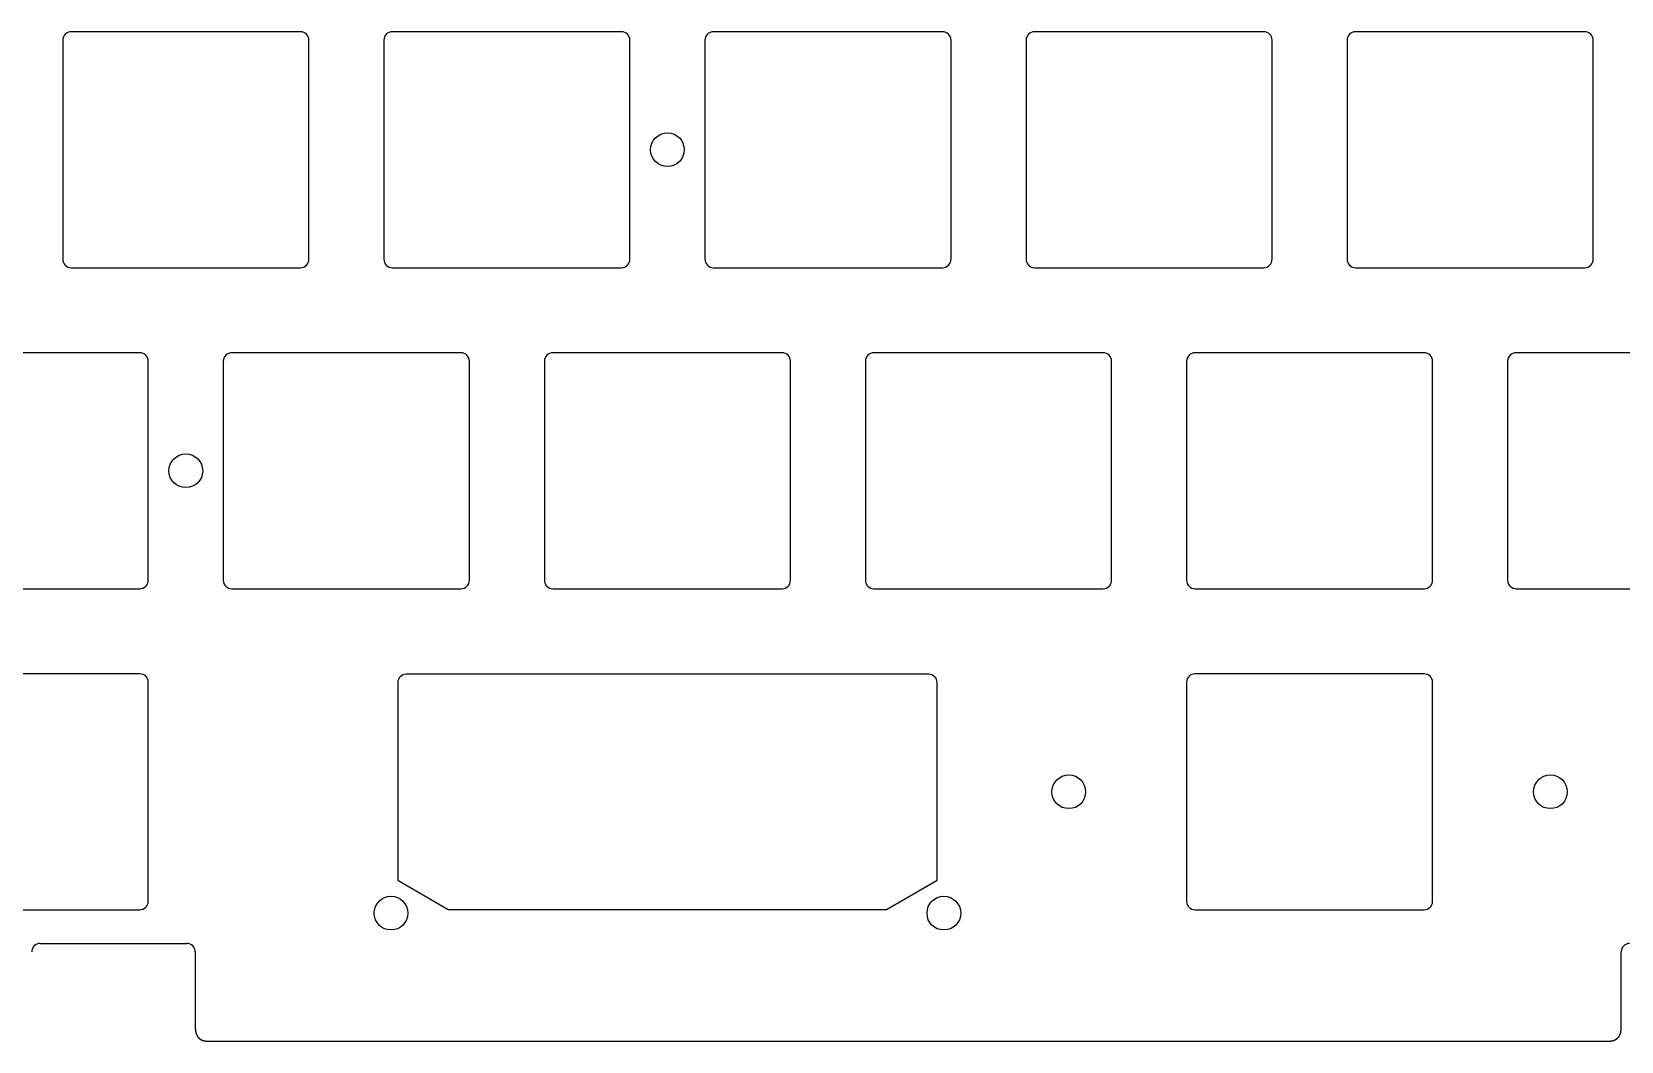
# Model space of a CAD drawing. Header units: millimetres. Extents: x -9 to 276, y -91 to 15.
# Drawn here: x 81.3 to 175.6, y -91 to -31.1 of the extents above; entities that cross this region are included whole.
import ezdxf

# ---------------------------------------------------------------- set-up
doc = ezdxf.new("R2010")
doc.units = ezdxf.units.MM
doc.layers.get('0').update_dxf_attribs({"linetype": 'CONTINUOUS'})
doc.layers.add('Edge.Cuts', color=53, linetype='CONTINUOUS', true_color=0xc8a339)

msp = doc.modelspace()

# ---------------------------------------------------------------- linework, layer by layer
for points in [[(88.2625, -82.7), (88.2625, -69.7, 0.414213562), (87.7625, -69.2), (74.1625, -69.2, 0.414212391), (73.6625, -69.7), (73.6625, -82.7, 0.414212391), (74.1625, -83.2), (87.7625, -83.2, 0.414213562)], [(103.0625, -69.725025), (103.0625, -81.443025), (106.0625, -83.175025), (132.0625, -83.175025), (135.0625, -81.443025), (135.0625, -69.725025, 0.414213562), (134.5625, -69.225025), (103.5625, -69.225025, 0.414212391)], [(164.4625, -82.700025), (164.4625, -69.700025, 0.414213562), (163.9625, -69.200025), (150.3625, -69.200025, 0.414212391), (149.8625, -69.700025), (149.8625, -82.700025, 0.414212391), (150.3625, -83.200025), (163.9625, -83.200025, 0.414213562)]]:
    msp.add_lwpolyline(points, format="xyb", close=True)
for centre in [(142.875, -76.2), (171.45, -76.2), (102.6625, -83.4), (135.4625, -83.4)]:
    msp.add_circle(centre, 1)
at = {"layer": 'Edge.Cuts', "linetype": 'CONTINUOUS'}
for p, q in [((97.2875, -31.1), (83.6875, -31.1)), ((116.3375, -31.1), (102.7375, -31.1)), ((135.3875, -31.1), (121.7875, -31.1)), ((154.4375, -31.1), (140.8375, -31.1)), ((173.4875, -31.1), (159.8875, -31.1)), ((83.1875, -31.6), (83.1875, -44.6)), ((97.7875, -44.6), (97.7875, -31.6)), ((102.2375, -31.6), (102.2375, -44.6)), ((116.8375, -44.6), (116.8375, -31.6)), ((121.2875, -31.6), (121.2875, -44.6)), ((135.8875, -44.6), (135.8875, -31.6)), ((140.3375, -31.6), (140.3375, -44.6)), ((154.9375, -44.6), (154.9375, -31.6)), ((159.3875, -31.6), (159.3875, -44.6)), ((173.9875, -44.6), (173.9875, -31.6)), ((83.6875, -45.1), (97.2875, -45.1)), ((102.7375, -45.1), (116.3375, -45.1)), ((121.7875, -45.1), (135.3875, -45.1)), ((140.8375, -45.1), (154.4375, -45.1)), ((159.8875, -45.1), (173.4875, -45.1)), ((87.7625, -50.15), (74.1625, -50.15)), ((88.2625, -63.65), (88.2625, -50.65)), ((92.7125, -50.65), (92.7125, -63.65)), ((106.8125, -50.15), (93.2125, -50.15)), ((107.3125, -63.65), (107.3125, -50.65)), ((111.7625, -50.65), (111.7625, -63.65)), ((125.8625, -50.15), (112.2625, -50.15)), ((126.3625, -63.65), (126.3625, -50.65)), ((130.8125, -50.65), (130.8125, -63.65)), ((144.9125, -50.15), (131.3125, -50.15)), ((145.4125, -63.65), (145.4125, -50.65)), ((149.8625, -50.65), (149.8625, -63.65)), ((163.9625, -50.15), (150.3625, -50.15)), ((164.4625, -63.65), (164.4625, -50.65)), ((168.9125, -50.65), (168.9125, -63.65)), ((183.0125, -50.15), (169.4125, -50.15)), ((74.1625, -64.15), (87.7625, -64.15)), ((93.2125, -64.15), (106.8125, -64.15)), ((112.2625, -64.15), (125.8625, -64.15)), ((131.3125, -64.15), (144.9125, -64.15)), ((150.3625, -64.15), (163.9625, -64.15)), ((169.4125, -64.15), (183.0125, -64.15)), ((81.849147, -85.199997), (90.550147, -85.199997)), ((91.050147, -85.699997), (91.050147, -90.199997)), ((175.649852, -90.199997), (175.649852, -85.699997)), ((91.050147, -90.199997), (91.050157, -90.205644)), ((91.050157, -90.205644), (91.050187, -90.211271)), ((91.050187, -90.211271), (91.050237, -90.216858)), ((91.050237, -90.216858), (91.050306, -90.222425)), ((91.050306, -90.222425), (91.050396, -90.227953)), ((91.050396, -90.227953), (91.050504, -90.233461)), ((91.050504, -90.233461), (91.050633, -90.23893)), ((91.050633, -90.23893), (91.05078, -90.24438)), ((91.05078, -90.24438), (91.050947, -90.249791)), ((91.050947, -90.249791), (91.051133, -90.255183)), ((91.051133, -90.255183), (91.051338, -90.260537)), ((91.051338, -90.260537), (91.051562, -90.265871)), ((91.051562, -90.265871), (91.051804, -90.271168)), ((91.051804, -90.271168), (91.052066, -90.276445)), ((91.052066, -90.276445), (91.052346, -90.281686)), ((91.052346, -90.281686), (91.052645, -90.286907)), ((91.052645, -90.286907), (91.052962, -90.292092)), ((91.052962, -90.292092), (91.053298, -90.297257)), ((91.053298, -90.297257), (91.053651, -90.302386)), ((91.053651, -90.302386), (91.054023, -90.307497)), ((91.054023, -90.307497), (91.054413, -90.312571)), ((91.054413, -90.312571), (91.054821, -90.317627)), ((91.054821, -90.317627), (91.055247, -90.322647)), ((91.055247, -90.322647), (91.055691, -90.327648)), ((91.055691, -90.327648), (91.056152, -90.332615)), ((91.056152, -90.332615), (91.056632, -90.337563)), ((91.056632, -90.337563), (91.057128, -90.342476)), ((91.057128, -90.342476), (91.057642, -90.347371)), ((91.057642, -90.347371), (91.058173, -90.352231)), ((91.058173, -90.352231), (91.058722, -90.357074)), ((91.058722, -90.357074), (91.059288, -90.361882)), ((91.059288, -90.361882), (91.059871, -90.366672)), ((91.059871, -90.366672), (91.06047, -90.371429)), ((91.06047, -90.371429), (91.061088, -90.376168)), ((91.061088, -90.376168), (91.061721, -90.380874)), ((91.061721, -90.380874), (91.062372, -90.385562)), ((91.062372, -90.385562), (91.063039, -90.390217)), ((91.063039, -90.390217), (91.063723, -90.394854)), ((91.063723, -90.394854), (91.064423, -90.399459)), ((91.064423, -90.399459), (91.065141, -90.404047)), ((91.065141, -90.404047), (91.065873, -90.408602)), ((91.065873, -90.408602), (91.066624, -90.41314)), ((91.066624, -90.41314), (91.067389, -90.417646)), ((91.067389, -90.417646), (91.068171, -90.422135)), ((91.068171, -90.422135), (91.068969, -90.426593)), ((91.068969, -90.426593), (91.069784, -90.431034)), ((91.069784, -90.431034), (91.070613, -90.435443)), ((91.070613, -90.435443), (91.07146, -90.439836)), ((91.07146, -90.439836), (91.072321, -90.444198)), ((91.072321, -90.444198), (91.073199, -90.448543)), ((91.073199, -90.448543), (91.074091, -90.452858)), ((91.074091, -90.452858), (91.075001, -90.457156)), ((91.075001, -90.457156), (91.075924, -90.461425)), ((91.075924, -90.461425), (91.076864, -90.465676)), ((91.076864, -90.465676), (91.077819, -90.469898)), ((91.077819, -90.469898), (91.07879, -90.474104)), ((91.07879, -90.474104), (91.079775, -90.478281)), ((91.079775, -90.478281), (91.080777, -90.482441)), ((91.080777, -90.482441), (91.081792, -90.486572)), ((91.081792, -90.486572), (91.082824, -90.490687)), ((91.082824, -90.490687), (91.083869, -90.494773)), ((91.083869, -90.494773), (91.084931, -90.498844)), ((91.084931, -90.498844), (91.086007, -90.502886)), ((91.086007, -90.502886), (91.087098, -90.506912)), ((91.087098, -90.506912), (91.088203, -90.510911)), ((91.088203, -90.510911), (91.089325, -90.514893)), ((91.089325, -90.514893), (91.090459, -90.518848)), ((91.090459, -90.518848), (91.09161, -90.522788)), ((91.09161, -90.522788), (91.092773, -90.5267)), ((91.092773, -90.5267), (91.093953, -90.530596)), ((175.604724, -90.53488), (175.607094, -90.527139)), ((175.607094, -90.527139), (175.609405, -90.519313)), ((175.609405, -90.519313), (175.611658, -90.511402)), ((175.611658, -90.511402), (175.613853, -90.503405)), ((175.613853, -90.503405), (175.615988, -90.495321)), ((175.615988, -90.495321), (175.618064, -90.487148)), ((175.618064, -90.487148), (175.620079, -90.478887)), ((175.620079, -90.478887), (175.622034, -90.470536)), ((175.622034, -90.470536), (175.623928, -90.462094)), ((175.623928, -90.462094), (175.625761, -90.45356)), ((175.625761, -90.45356), (175.627531, -90.444934)), ((175.627531, -90.444934), (175.629239, -90.436214)), ((175.629239, -90.436214), (175.630884, -90.427399)), ((175.630884, -90.427399), (175.632465, -90.418489)), ((175.632465, -90.418489), (175.633982, -90.409482)), ((175.633982, -90.409482), (175.635434, -90.400377)), ((175.635434, -90.400377), (175.63682, -90.391174)), ((175.63682, -90.391174), (175.638141, -90.381872)), ((175.638141, -90.381872), (175.639395, -90.372469)), ((175.639395, -90.372469), (175.640581, -90.362964)), ((175.640581, -90.362964), (175.6417, -90.353356)), ((175.6417, -90.353356), (175.64275, -90.343645)), ((175.64275, -90.343645), (175.643731, -90.33383)), ((175.643731, -90.33383), (175.644642, -90.323908)), ((175.644642, -90.323908), (175.645482, -90.31388)), ((175.645482, -90.31388), (175.646251, -90.303744)), ((175.646251, -90.303744), (175.646948, -90.293499)), ((175.646948, -90.293499), (175.647571, -90.283144)), ((175.647571, -90.283144), (175.648122, -90.272678)), ((175.648122, -90.272678), (175.648598, -90.2621)), ((175.648598, -90.2621), (175.648998, -90.251408)), ((175.648998, -90.251408), (175.649323, -90.240603)), ((175.649323, -90.240603), (175.649571, -90.229682)), ((175.649571, -90.229682), (175.649742, -90.218644)), ((175.649742, -90.218644), (175.649834, -90.207489)), ((175.649834, -90.207489), (175.649852, -90.199997)), ((91.093953, -90.530596), (91.095146, -90.534466)), ((91.095146, -90.534466), (91.096354, -90.53832)), ((91.096354, -90.53832), (91.097576, -90.542148)), ((91.097576, -90.542148), (91.098813, -90.54596)), ((91.098813, -90.54596), (91.100064, -90.549746)), ((91.100064, -90.549746), (91.10133, -90.553517)), ((91.10133, -90.553517), (91.102608, -90.557262)), ((91.102608, -90.557262), (91.103903, -90.560992)), ((91.103903, -90.560992), (91.10521, -90.564696)), ((91.10521, -90.564696), (91.106532, -90.568385)), ((91.106532, -90.568385), (91.107867, -90.572049)), ((91.107867, -90.572049), (91.109218, -90.575698)), ((91.109218, -90.575698), (91.110581, -90.579322)), ((91.110581, -90.579322), (91.111959, -90.582931)), ((91.111959, -90.582931), (91.11335, -90.586516)), ((91.11335, -90.586516), (91.114757, -90.590085)), ((91.114757, -90.590085), (91.116175, -90.593631)), ((91.116175, -90.593631), (91.117609, -90.597162)), ((91.117609, -90.597162), (91.119055, -90.600669)), ((91.119055, -90.600669), (91.120516, -90.604161)), ((91.120516, -90.604161), (91.12199, -90.60763)), ((91.12199, -90.60763), (91.123479, -90.611084)), ((91.123479, -90.611084), (91.124979, -90.614515)), ((91.124979, -90.614515), (91.126496, -90.617931)), ((91.126496, -90.617931), (91.128024, -90.621324)), ((91.128024, -90.621324), (91.129567, -90.624703)), ((91.129567, -90.624703), (91.131122, -90.62806)), ((91.131122, -90.62806), (91.132692, -90.631401)), ((91.132692, -90.631401), (91.134274, -90.634721)), ((91.134274, -90.634721), (91.135871, -90.638026)), ((91.135871, -90.638026), (91.13748, -90.64131)), ((91.13748, -90.64131), (91.139104, -90.644578)), ((91.139104, -90.644578), (91.14074, -90.647826)), ((91.14074, -90.647826), (91.142391, -90.651059)), ((91.142391, -90.651059), (91.144054, -90.654271)), ((91.144054, -90.654271), (91.145732, -90.657468)), ((91.145732, -90.657468), (91.147421, -90.660645)), ((91.147421, -90.660645), (91.149125, -90.663807)), ((91.149125, -90.663807), (91.150842, -90.666949)), ((91.150842, -90.666949), (91.152573, -90.670076)), ((91.152573, -90.670076), (91.154315, -90.673183)), ((91.154315, -90.673183), (91.156073, -90.676276)), ((91.156073, -90.676276), (91.157842, -90.679349)), ((91.157842, -90.679349), (91.159626, -90.682408)), ((91.159626, -90.682408), (91.161422, -90.685447)), ((91.161422, -90.685447), (91.163233, -90.688472)), ((91.163233, -90.688472), (91.165056, -90.691477)), ((91.165056, -90.691477), (91.166893, -90.694469)), ((91.166893, -90.694469), (91.168742, -90.697441)), ((91.168742, -90.697441), (91.170606, -90.700399)), ((91.170606, -90.700399), (91.172482, -90.703339)), ((91.172482, -90.703339), (91.174372, -90.706264)), ((91.174372, -90.706264), (91.176274, -90.709171)), ((91.176274, -90.709171), (91.178191, -90.712063)), ((91.178191, -90.712063), (91.18012, -90.714938)), ((91.18012, -90.714938), (91.182064, -90.717798)), ((91.182064, -90.717798), (91.184019, -90.720641)), ((91.184019, -90.720641), (91.185989, -90.723469)), ((91.185989, -90.723469), (91.187972, -90.72628)), ((91.187972, -90.72628), (91.189968, -90.729076)), ((91.189968, -90.729076), (91.191977, -90.731856)), ((91.191977, -90.731856), (91.194001, -90.734621)), ((91.194001, -90.734621), (91.196037, -90.737369)), ((91.196037, -90.737369), (91.198087, -90.740103)), ((91.198087, -90.740103), (91.200149, -90.74282)), ((91.200149, -90.74282), (91.202226, -90.745523)), ((91.202226, -90.745523), (91.204316, -90.74821)), ((91.204316, -90.74821), (91.20642, -90.750882)), ((91.20642, -90.750882), (91.208536, -90.753538)), ((91.208536, -90.753538), (91.210667, -90.75618)), ((91.210667, -90.75618), (91.212811, -90.758806)), ((91.212811, -90.758806), (91.214969, -90.761418)), ((91.214969, -90.761418), (91.217139, -90.764014)), ((91.217139, -90.764014), (91.219324, -90.766596)), ((91.219324, -90.766596), (91.221522, -90.769163)), ((91.221522, -90.769163), (91.223735, -90.771715)), ((91.223735, -90.771715), (91.22596, -90.774252)), ((91.22596, -90.774252), (91.2282, -90.776774)), ((91.2282, -90.776774), (91.230453, -90.779282)), ((91.230453, -90.779282), (91.23272, -90.781775)), ((91.23272, -90.781775), (91.235001, -90.784254)), ((91.235001, -90.784254), (91.237295, -90.786718)), ((91.237295, -90.786718), (91.239604, -90.789168)), ((91.239604, -90.789168), (91.241926, -90.791604)), ((91.241926, -90.791604), (91.244263, -90.794025)), ((91.244263, -90.794025), (91.246613, -90.796431)), ((91.246613, -90.796431), (91.248978, -90.798824)), ((91.248978, -90.798824), (91.251356, -90.801202)), ((91.251356, -90.801202), (91.256156, -90.805917)), ((91.256156, -90.805917), (91.261012, -90.810574)), ((91.261012, -90.810574), (91.265926, -90.815176)), ((91.265926, -90.815176), (91.270897, -90.819722)), ((91.270897, -90.819722), (91.275926, -90.824213)), ((91.275926, -90.824213), (91.281013, -90.828649)), ((91.281013, -90.828649), (91.286159, -90.833029)), ((91.286159, -90.833029), (91.291364, -90.837355)), ((91.291364, -90.837355), (91.296629, -90.841627)), ((91.296629, -90.841627), (91.301955, -90.845844)), ((91.301955, -90.845844), (91.30734, -90.850007)), ((91.30734, -90.850007), (91.312787, -90.854116)), ((91.312787, -90.854116), (91.318296, -90.858172)), ((91.318296, -90.858172), (91.323866, -90.862174)), ((91.323866, -90.862174), (91.3295, -90.866122)), ((91.3295, -90.866122), (91.335196, -90.870017)), ((91.335196, -90.870017), (91.340956, -90.873858)), ((91.340956, -90.873858), (91.346781, -90.877647)), ((91.346781, -90.877647), (91.352671, -90.881382)), ((91.352671, -90.881382), (91.358626, -90.885063)), ((91.358626, -90.885063), (91.364647, -90.888692)), ((91.364647, -90.888692), (91.370735, -90.892267)), ((91.370735, -90.892267), (91.376891, -90.895789)), ((91.376891, -90.895789), (91.383115, -90.899258)), ((91.383115, -90.899258), (91.389407, -90.902674)), ((91.389407, -90.902674), (91.395769, -90.906036)), ((91.395769, -90.906036), (91.402201, -90.909344)), ((91.402201, -90.909344), (91.408704, -90.912599)), ((91.408704, -90.912599), (91.415279, -90.915801)), ((91.415279, -90.915801), (91.421926, -90.918948)), ((91.421926, -90.918948), (91.428646, -90.922042)), ((91.428646, -90.922042), (91.435439, -90.925081)), ((91.435439, -90.925081), (91.442308, -90.928066)), ((91.442308, -90.928066), (91.449251, -90.930996)), ((91.449251, -90.930996), (91.456271, -90.933871)), ((91.456271, -90.933871), (91.463367, -90.936692)), ((91.463367, -90.936692), (91.470541, -90.939457)), ((91.470541, -90.939457), (91.477794, -90.942166)), ((91.477794, -90.942166), (91.485126, -90.94482)), ((91.485126, -90.94482), (91.492538, -90.947417)), ((91.492538, -90.947417), (91.500031, -90.949958)), ((91.500031, -90.949958), (91.507606, -90.952442)), ((91.507606, -90.952442), (91.515264, -90.954869)), ((91.515264, -90.954869), (91.523005, -90.957239)), ((91.523005, -90.957239), (91.530831, -90.95955)), ((91.530831, -90.95955), (91.538742, -90.961803)), ((91.538742, -90.961803), (91.546739, -90.963998)), ((91.546739, -90.963998), (91.554823, -90.966133)), ((91.554823, -90.966133), (91.562996, -90.968209)), ((91.562996, -90.968209), (91.571257, -90.970224)), ((91.571257, -90.970224), (91.579608, -90.972179)), ((91.579608, -90.972179), (91.58805, -90.974073)), ((91.58805, -90.974073), (91.596584, -90.975906)), ((91.596584, -90.975906), (91.60521, -90.977676)), ((91.60521, -90.977676), (91.61393, -90.979384)), ((91.61393, -90.979384), (91.622745, -90.981029)), ((91.622745, -90.981029), (91.631655, -90.98261)), ((91.631655, -90.98261), (91.640662, -90.984127)), ((91.640662, -90.984127), (91.649767, -90.985579)), ((91.649767, -90.985579), (91.65897, -90.986965)), ((91.65897, -90.986965), (91.668272, -90.988286)), ((91.668272, -90.988286), (91.677675, -90.98954)), ((91.677675, -90.98954), (91.68718, -90.990726)), ((91.68718, -90.990726), (91.696788, -90.991845)), ((91.696788, -90.991845), (91.706499, -90.992895)), ((91.706499, -90.992895), (91.716314, -90.993876)), ((91.716314, -90.993876), (91.726236, -90.994787)), ((91.726236, -90.994787), (91.736264, -90.995627)), ((91.736264, -90.995627), (91.7464, -90.996396)), ((91.7464, -90.996396), (91.756645, -90.997093)), ((91.756645, -90.997093), (91.767, -90.997716)), ((91.767, -90.997716), (91.777466, -90.998267)), ((91.777466, -90.998267), (91.788044, -90.998743)), ((91.788044, -90.998743), (91.798736, -90.999143)), ((91.798736, -90.999143), (91.809541, -90.999468)), ((91.809541, -90.999468), (91.820462, -90.999716)), ((91.820462, -90.999716), (91.8315, -90.999887)), ((91.8315, -90.999887), (91.842655, -90.999979)), ((91.842655, -90.999979), (91.850147, -90.999997)), ((91.850147, -90.999997), (174.849852, -90.999997)), ((174.849852, -90.999997), (174.855499, -90.999987)), ((174.855499, -90.999987), (174.861126, -90.999957)), ((174.861126, -90.999957), (174.866713, -90.999907)), ((174.866713, -90.999907), (174.87228, -90.999838)), ((174.87228, -90.999838), (174.877808, -90.999748)), ((174.877808, -90.999748), (174.883316, -90.99964)), ((174.883316, -90.99964), (174.888785, -90.999511)), ((174.888785, -90.999511), (174.894235, -90.999364)), ((174.894235, -90.999364), (174.899646, -90.999197)), ((174.899646, -90.999197), (174.905038, -90.999011)), ((174.905038, -90.999011), (174.910392, -90.998806)), ((174.910392, -90.998806), (174.915726, -90.998582)), ((174.915726, -90.998582), (174.921023, -90.99834)), ((174.921023, -90.99834), (174.9263, -90.998078)), ((174.9263, -90.998078), (174.931541, -90.997798)), ((174.931541, -90.997798), (174.936762, -90.997499)), ((174.936762, -90.997499), (174.941947, -90.997182)), ((174.941947, -90.997182), (174.947112, -90.996846)), ((174.947112, -90.996846), (174.952241, -90.996493)), ((174.952241, -90.996493), (174.957352, -90.996121)), ((174.957352, -90.996121), (174.962426, -90.995731)), ((174.962426, -90.995731), (174.967482, -90.995323)), ((174.967482, -90.995323), (174.972502, -90.994897)), ((174.972502, -90.994897), (174.977503, -90.994453)), ((174.977503, -90.994453), (174.98247, -90.993992)), ((174.98247, -90.993992), (174.987418, -90.993512)), ((174.987418, -90.993512), (174.992331, -90.993016)), ((174.992331, -90.993016), (174.997226, -90.992502)), ((174.997226, -90.992502), (175.002086, -90.991971)), ((175.002086, -90.991971), (175.006929, -90.991422)), ((175.006929, -90.991422), (175.011737, -90.990856)), ((175.011737, -90.990856), (175.016527, -90.990273)), ((175.016527, -90.990273), (175.021284, -90.989674)), ((175.021284, -90.989674), (175.026023, -90.989056)), ((175.026023, -90.989056), (175.030729, -90.988423)), ((175.030729, -90.988423), (175.035417, -90.987772)), ((175.035417, -90.987772), (175.040072, -90.987105)), ((175.040072, -90.987105), (175.044709, -90.986421)), ((175.044709, -90.986421), (175.049314, -90.985721)), ((175.049314, -90.985721), (175.053902, -90.985003)), ((175.053902, -90.985003), (175.058457, -90.984271)), ((175.058457, -90.984271), (175.062995, -90.98352)), ((175.062995, -90.98352), (175.067501, -90.982755)), ((175.067501, -90.982755), (175.07199, -90.981973)), ((175.07199, -90.981973), (175.076448, -90.981175)), ((175.076448, -90.981175), (175.080889, -90.98036)), ((175.080889, -90.98036), (175.085298, -90.979531)), ((175.085298, -90.979531), (175.089691, -90.978684)), ((175.089691, -90.978684), (175.094053, -90.977823)), ((175.094053, -90.977823), (175.098398, -90.976945)), ((175.098398, -90.976945), (175.102713, -90.976053)), ((175.102713, -90.976053), (175.107011, -90.975143)), ((175.107011, -90.975143), (175.11128, -90.97422)), ((175.11128, -90.97422), (175.115531, -90.97328)), ((175.115531, -90.97328), (175.119753, -90.972325)), ((175.119753, -90.972325), (175.123959, -90.971354)), ((175.123959, -90.971354), (175.128136, -90.970369)), ((175.128136, -90.970369), (175.132296, -90.969367)), ((175.132296, -90.969367), (175.136427, -90.968352)), ((175.136427, -90.968352), (175.140542, -90.96732)), ((175.140542, -90.96732), (175.144628, -90.966275)), ((175.144628, -90.966275), (175.148699, -90.965213)), ((175.148699, -90.965213), (175.152741, -90.964137)), ((175.152741, -90.964137), (175.156767, -90.963046)), ((175.156767, -90.963046), (175.160766, -90.961941)), ((175.160766, -90.961941), (175.164748, -90.960819)), ((175.164748, -90.960819), (175.168703, -90.959685)), ((175.168703, -90.959685), (175.172643, -90.958534)), ((175.172643, -90.958534), (175.176555, -90.957371)), ((175.176555, -90.957371), (175.180451, -90.956191)), ((175.180451, -90.956191), (175.184321, -90.954998)), ((175.184321, -90.954998), (175.188175, -90.95379)), ((175.188175, -90.95379), (175.192003, -90.952568)), ((175.192003, -90.952568), (175.195815, -90.951331)), ((175.195815, -90.951331), (175.199601, -90.95008)), ((175.199601, -90.95008), (175.203372, -90.948814)), ((175.203372, -90.948814), (175.207117, -90.947536)), ((175.207117, -90.947536), (175.210847, -90.946241)), ((175.210847, -90.946241), (175.214551, -90.944934)), ((175.214551, -90.944934), (175.21824, -90.943612)), ((175.21824, -90.943612), (175.221904, -90.942277)), ((175.221904, -90.942277), (175.225553, -90.940926)), ((175.225553, -90.940926), (175.229177, -90.939563)), ((175.229177, -90.939563), (175.232786, -90.938185)), ((175.232786, -90.938185), (175.236371, -90.936794)), ((175.236371, -90.936794), (175.23994, -90.935387)), ((175.23994, -90.935387), (175.243486, -90.933969)), ((175.243486, -90.933969), (175.247017, -90.932535)), ((175.247017, -90.932535), (175.250524, -90.931089)), ((175.250524, -90.931089), (175.254016, -90.929628)), ((175.254016, -90.929628), (175.257485, -90.928154)), ((175.257485, -90.928154), (175.260939, -90.926665)), ((175.260939, -90.926665), (175.26437, -90.925165)), ((175.26437, -90.925165), (175.267786, -90.923648)), ((175.267786, -90.923648), (175.271179, -90.92212)), ((175.271179, -90.92212), (175.274558, -90.920577)), ((175.274558, -90.920577), (175.277915, -90.919022)), ((175.277915, -90.919022), (175.281256, -90.917452)), ((175.281256, -90.917452), (175.284576, -90.91587)), ((175.284576, -90.91587), (175.287881, -90.914273)), ((175.287881, -90.914273), (175.291165, -90.912664)), ((175.291165, -90.912664), (175.294433, -90.91104)), ((175.294433, -90.91104), (175.297681, -90.909404)), ((175.297681, -90.909404), (175.300914, -90.907753)), ((175.300914, -90.907753), (175.304126, -90.90609)), ((175.304126, -90.90609), (175.307323, -90.904412)), ((175.307323, -90.904412), (175.3105, -90.902723)), ((175.3105, -90.902723), (175.313662, -90.901019)), ((175.313662, -90.901019), (175.316804, -90.899302)), ((175.316804, -90.899302), (175.319931, -90.897571)), ((175.319931, -90.897571), (175.323038, -90.895829)), ((175.323038, -90.895829), (175.326131, -90.894071)), ((175.326131, -90.894071), (175.329204, -90.892302)), ((175.329204, -90.892302), (175.332263, -90.890518)), ((175.332263, -90.890518), (175.335302, -90.888722)), ((175.335302, -90.888722), (175.338327, -90.886911)), ((175.338327, -90.886911), (175.341332, -90.885088)), ((175.341332, -90.885088), (175.344324, -90.883251)), ((175.344324, -90.883251), (175.347296, -90.881402)), ((175.347296, -90.881402), (175.350254, -90.879538)), ((175.350254, -90.879538), (175.353194, -90.877662)), ((175.353194, -90.877662), (175.356119, -90.875772)), ((175.356119, -90.875772), (175.359026, -90.87387)), ((175.359026, -90.87387), (175.361918, -90.871953)), ((175.361918, -90.871953), (175.364793, -90.870024)), ((175.364793, -90.870024), (175.367653, -90.86808)), ((175.367653, -90.86808), (175.370496, -90.866125)), ((175.370496, -90.866125), (175.373324, -90.864155)), ((175.373324, -90.864155), (175.376135, -90.862172)), ((175.376135, -90.862172), (175.378931, -90.860176)), ((175.378931, -90.860176), (175.381711, -90.858167)), ((175.381711, -90.858167), (175.384476, -90.856143)), ((175.384476, -90.856143), (175.387224, -90.854107)), ((175.387224, -90.854107), (175.389958, -90.852057)), ((175.389958, -90.852057), (175.392675, -90.849995)), ((175.392675, -90.849995), (175.395378, -90.847918)), ((175.395378, -90.847918), (175.398065, -90.845828)), ((175.398065, -90.845828), (175.400737, -90.843724)), ((175.400737, -90.843724), (175.403393, -90.841608)), ((175.403393, -90.841608), (175.406035, -90.839477)), ((175.406035, -90.839477), (175.408661, -90.837333)), ((175.408661, -90.837333), (175.411273, -90.835175)), ((175.411273, -90.835175), (175.413869, -90.833005)), ((175.413869, -90.833005), (175.416451, -90.83082)), ((175.416451, -90.83082), (175.419018, -90.828622)), ((175.419018, -90.828622), (175.42157, -90.826409)), ((175.42157, -90.826409), (175.424107, -90.824184)), ((175.424107, -90.824184), (175.426629, -90.821944)), ((175.426629, -90.821944), (175.429137, -90.819691)), ((175.429137, -90.819691), (175.43163, -90.817424)), ((175.43163, -90.817424), (175.434109, -90.815143)), ((175.434109, -90.815143), (175.436573, -90.812849)), ((175.436573, -90.812849), (175.439023, -90.81054)), ((175.439023, -90.81054), (175.441459, -90.808218)), ((175.441459, -90.808218), (175.44388, -90.805881)), ((175.44388, -90.805881), (175.446286, -90.803531)), ((175.446286, -90.803531), (175.448679, -90.801166)), ((175.448679, -90.801166), (175.451057, -90.798788)), ((175.451057, -90.798788), (175.455772, -90.793988)), ((175.455772, -90.793988), (175.460429, -90.789132)), ((175.460429, -90.789132), (175.465031, -90.784218)), ((175.465031, -90.784218), (175.469577, -90.779247)), ((175.469577, -90.779247), (175.474068, -90.774218)), ((175.474068, -90.774218), (175.478504, -90.769131)), ((175.478504, -90.769131), (175.482884, -90.763985)), ((175.482884, -90.763985), (175.48721, -90.75878)), ((175.48721, -90.75878), (175.491482, -90.753515)), ((175.491482, -90.753515), (175.495699, -90.748189)), ((175.495699, -90.748189), (175.499862, -90.742804)), ((175.499862, -90.742804), (175.503971, -90.737357)), ((175.503971, -90.737357), (175.508027, -90.731848)), ((175.508027, -90.731848), (175.512029, -90.726278)), ((175.512029, -90.726278), (175.515977, -90.720644)), ((175.515977, -90.720644), (175.519872, -90.714948)), ((175.519872, -90.714948), (175.523713, -90.709188)), ((175.523713, -90.709188), (175.527502, -90.703363)), ((175.527502, -90.703363), (175.531237, -90.697473)), ((175.531237, -90.697473), (175.534918, -90.691518)), ((175.534918, -90.691518), (175.538547, -90.685497)), ((175.538547, -90.685497), (175.542122, -90.679409)), ((175.542122, -90.679409), (175.545644, -90.673253)), ((175.545644, -90.673253), (175.549113, -90.667029)), ((175.549113, -90.667029), (175.552529, -90.660737)), ((175.552529, -90.660737), (175.555891, -90.654375)), ((175.555891, -90.654375), (175.559199, -90.647943)), ((175.559199, -90.647943), (175.562454, -90.64144)), ((175.562454, -90.64144), (175.565656, -90.634865)), ((175.565656, -90.634865), (175.568803, -90.628218)), ((175.568803, -90.628218), (175.571897, -90.621498)), ((175.571897, -90.621498), (175.574936, -90.614705)), ((175.574936, -90.614705), (175.577921, -90.607836)), ((175.577921, -90.607836), (175.580851, -90.600893)), ((175.580851, -90.600893), (175.583726, -90.593873)), ((175.583726, -90.593873), (175.586547, -90.586777)), ((175.586547, -90.586777), (175.589312, -90.579603)), ((175.589312, -90.579603), (175.592021, -90.57235)), ((175.592021, -90.57235), (175.594675, -90.565018)), ((175.594675, -90.565018), (175.597272, -90.557606)), ((175.597272, -90.557606), (175.599813, -90.550113)), ((175.599813, -90.550113), (175.602297, -90.542538)), ((175.602297, -90.542538), (175.604724, -90.53488))]:
    msp.add_line(p, q, dxfattribs=at)
at = {"layer": 'Edge.Cuts'}
for centre in [(119.0625, -38.1), (90.4875, -57.15)]:
    msp.add_circle(centre, 1, dxfattribs=at)
for centre, radius, start, end in [((83.6875, -31.6), 0.5, 90, 180), ((97.2875, -31.6), 0.5, 0, 90), ((102.7375, -31.6), 0.5, 90, 180), ((116.3375, -31.6), 0.5, 0, 90), ((121.7875, -31.6), 0.5, 90, 180), ((135.3875, -31.6), 0.5, 0, 90), ((140.8375, -31.6), 0.5, 90, 180), ((154.4375, -31.6), 0.5, 0, 90), ((159.8875, -31.6), 0.5, 90, 180), ((173.4875, -31.6), 0.5, 0, 90), ((83.6875, -44.6), 0.5, -180, -90), ((97.2875, -44.6), 0.5, -90, 0), ((102.7375, -44.6), 0.5, -180, -90), ((116.3375, -44.6), 0.5, -90, 0), ((121.7875, -44.6), 0.5, -180, -90), ((135.3875, -44.6), 0.5, -90, 0), ((140.8375, -44.6), 0.5, -180, -90), ((154.4375, -44.6), 0.5, -90, 0), ((159.8875, -44.6), 0.5, -180, -90), ((173.4875, -44.6), 0.5, -90, 0), ((87.7625, -50.65), 0.5, 0, 90), ((93.2125, -50.65), 0.5, 90, 180), ((106.8125, -50.65), 0.5, 0, 90), ((112.2625, -50.65), 0.5, 90, 180), ((125.8625, -50.65), 0.5, 0, 90), ((131.3125, -50.65), 0.5, 90, 180), ((144.9125, -50.65), 0.5, 0, 90), ((150.3625, -50.65), 0.5, 90, 180), ((163.9625, -50.65), 0.5, 0, 90), ((169.4125, -50.65), 0.5, 90, 180), ((87.7625, -63.65), 0.5, -90, 0), ((93.2125, -63.65), 0.5, -180, -90), ((106.8125, -63.65), 0.5, -90, 0), ((112.2625, -63.65), 0.5, -180, -90), ((125.8625, -63.65), 0.5, -90, 0), ((131.3125, -63.65), 0.5, -180, -90), ((144.9125, -63.65), 0.5, -90, 0), ((150.3625, -63.65), 0.5, -180, -90), ((163.9625, -63.65), 0.5, -90, 0), ((169.4125, -63.65), 0.5, -180, -90), ((81.8491, -85.7), 0.499953, 89.99461363, 179.99965619), ((90.5502, -85.7), 0.500003, 0.0003438, 90.00607332), ((176.1498, -85.7), 0.499948, 89.99404055, 179.99965619)]:
    msp.add_arc(centre, radius, start, end, dxfattribs=at)

doc.saveas('drawing.dxf')
